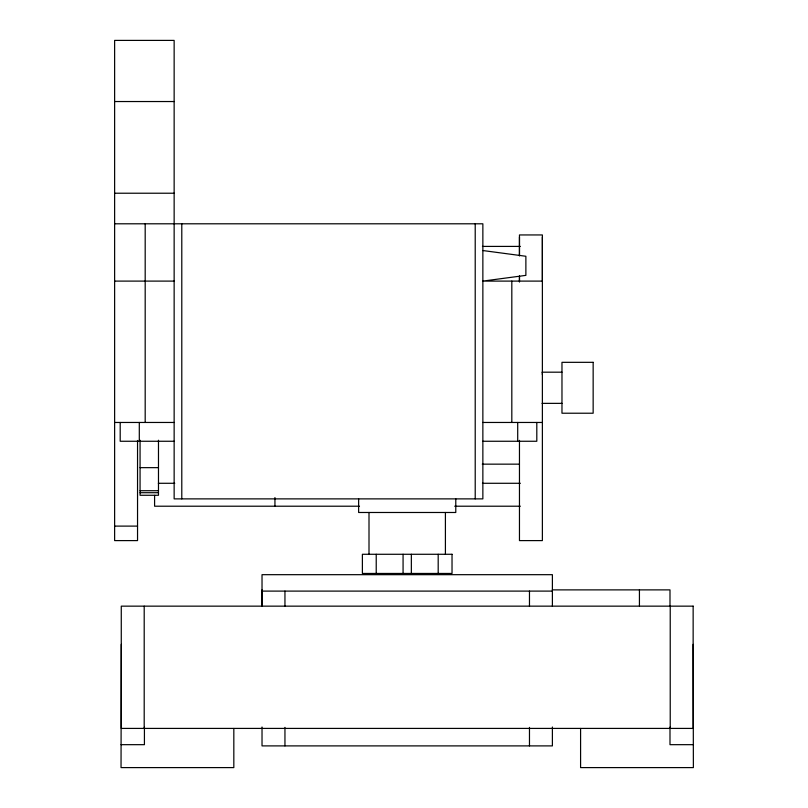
<?xml version="1.0" encoding="UTF-8"?>
<svg xmlns="http://www.w3.org/2000/svg" width="808" height="808" viewBox="0 0 808 808"><rect width="100%" height="100%" fill="white"/><g stroke="black" fill="none" stroke-linecap="round" stroke-linejoin="round"><path stroke-width="1.21" d="M262.024 727.018L262.024 745.895L552.389 745.895L552.389 727.018M262.024 606.202L262.024 574.68L552.389 574.68L552.389 606.202M519.463 281.103L519.463 276.073M519.463 255.954L519.463 237.087M542.38 374.659L542.38 372.508M542.38 237.087L542.38 281.103L482.861 281.103L525.877 275.366L525.877 256.267L482.861 250.541M114.625 101.535L174.144 101.535M114.625 193.223L174.144 193.223M114.625 223.796L482.861 223.796L482.861 498.879L174.144 498.879L174.144 40.4L114.625 40.4L114.625 540.602L137.542 540.602L137.542 440.481M482.437 246.41L520.352 246.41M114.686 281.103L174.144 281.103M542.057 372.185L561.974 372.185M542.057 403.364L561.974 403.364M114.625 422.463L174.144 422.463M482.861 422.463L542.38 422.463M174.144 441.259L120.2 441.259L120.2 422.463M482.861 441.259L536.805 441.259L536.805 422.463M482.285 464.156L519.463 464.156M140.067 467.65L158.479 467.65M158.348 483.285L174.76 483.285M482.437 483.285L520.352 483.285M140.067 490.719L158.479 490.719M140.067 492.708L158.479 492.708M359.499 506.212L154.591 506.212L154.591 495.354M454.692 506.212L520.352 506.212M114.625 526.109L137.542 526.109M552.339 589.88L669.994 589.88L669.994 605.808M262.024 591.102L552.389 591.102M121.271 644.35L121.038 767.6L233.825 767.6L233.825 728.462M693.143 644.35L693.375 767.6L580.588 767.6L580.588 728.462M121.038 744.673L144.42 744.673L144.42 727.119M693.375 744.673L669.994 744.673L669.994 727.119M670.226 606.151L670.226 728.412M639.431 589.88L639.431 605.808M529.472 591.102L529.472 606.151M529.472 727.392L529.472 745.895M519.463 255.379L519.463 234.946L542.38 234.946L542.38 540.602L519.463 540.602L519.463 440.37M519.463 276.185L519.463 282.053M517.706 422.463L517.706 441.259M511.817 281.103L511.817 422.463M475.215 223.796L475.215 498.879M455.783 498.879L455.783 512.484L358.631 512.484L358.631 498.879M445.41 512.484L445.41 554.278M438.189 554.278L438.189 573.458M411.353 554.278L411.353 573.458M403.071 554.278L403.071 573.458M376.225 554.278L376.225 573.458M369.004 512.484L369.004 554.278M284.951 591.102L284.951 606.151M284.951 727.392L284.951 745.895M274.942 497.556L274.942 506.212M262.024 589.88L262.024 605.808M181.79 223.796L181.79 498.879M158.479 440.229L158.479 495.274L140.067 495.274L140.067 440.229M145.188 223.796L145.188 422.463M144.198 606.151L144.198 728.412M139.299 422.463L139.299 441.259M593.153 362.327L561.974 362.327L561.974 413.221L593.153 413.221L593.153 362.327M452.026 554.278L362.388 554.278L362.388 573.458L452.026 573.458L452.026 554.278M693.143 606.151L121.271 606.151L121.271 728.412L693.143 728.412L693.143 606.151"/></g></svg>
